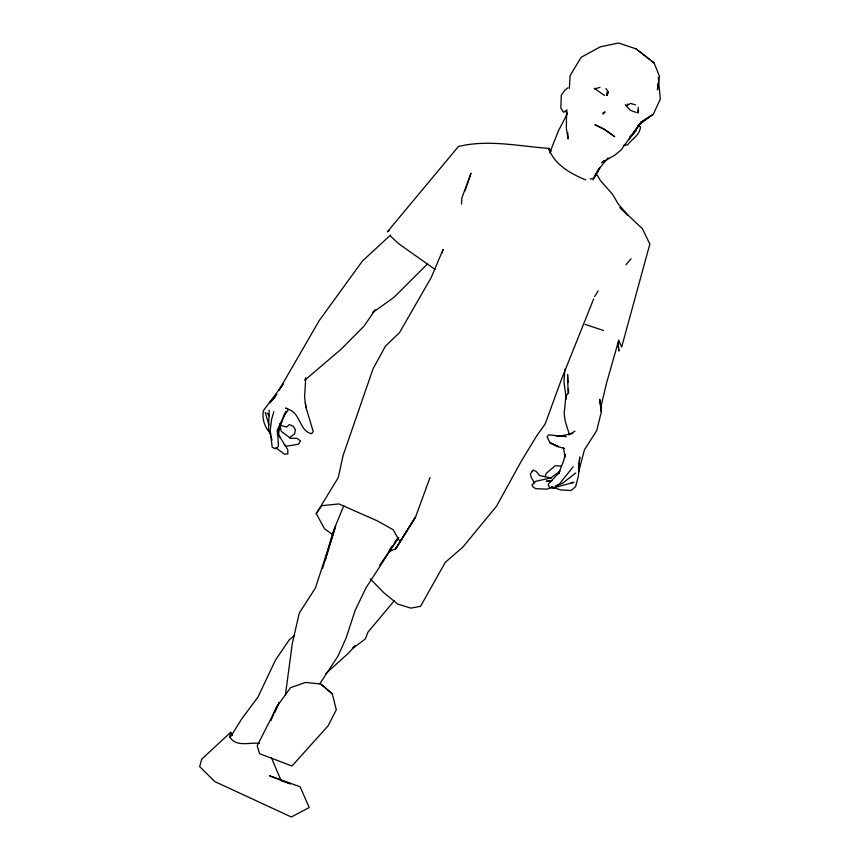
<?xml version="1.0" encoding="UTF-8"?>
<svg xmlns="http://www.w3.org/2000/svg" width="860" height="860" viewBox="0 0 860 860"><rect width="100%" height="100%" fill="white"/><g stroke="black" fill="none" stroke-linecap="round" stroke-linejoin="round"><path stroke-width="1.29" d="M567.181 114.692L566.557 111.273L566.375 128.559L568.062 138.911L567.729 132.547M566.557 111.273L566.482 115.455L558.516 130.655L549.83 152.607M269.201 410.123L268.589 429.183L272.018 440.03M278.188 434.02L279.769 436.966L278.683 435.138L278.962 428.463M277.35 432.193L277.447 429.946L285.81 411.435L277.253 434.44M569.341 88.376L570.126 75.497L581.166 57.276L600.183 46.902L618.523 43L636.088 48.88L654.008 62.844L659.502 76.303L657.47 89.881L657.879 83.646M461.508 204.046L461.906 197.768L470.99 173.322L465.045 190.909M607.16 93.783L607.396 90.375L605.934 88.612M637.83 113.047L638.228 107.36M638.303 112.681L638.518 110.058M564.848 369.252L563.977 381.958L566.288 399.008M578.404 468.646L579.758 456.961L578.404 476.117L575.641 486.534L571.158 490.512L560.924 489.942L551.722 486.975M285.359 695.45L292.25 643.774L298.861 614.868L299.785 612.309L315.373 588.079L335.637 526.116L325.263 560.602M232.501 735.364L230.727 732.301L229.717 736.558C235.221 747.566 249.808 742.115 259.548 743.362M578.49 472.635L584.413 449.823L596.732 430.57L601.376 411.768L601.452 404.533L606.537 383.098L618.813 339.969M322.629 568.363L333.196 531.491L343.817 505.626M273.824 411.617L271.685 419.056L270.19 430.312L272.212 447.34L275.576 448.812L278.468 446.458L277.447 429.946M545.154 476.719L546.24 473.376L555.259 465.668L561.612 466.098M441.868 253.249L443.104 249.486L431.161 277.64L399.481 332.659L385.441 346.139L373.057 368.779L343.118 455.413L338.26 477.601L316.265 513.646L324.51 528.728L332.917 534.812M430.011 477.526L415.584 516.946L395.589 548.863L388.688 551.668M593.636 298.99L561.3 379.787L545.143 424.066L536.629 435.956L521.02 461.659L496.553 506.185L462.712 547.261L445.286 562.354L420.551 606.321L410.854 608.128L397.761 604.107L383.743 592.658L370.262 578.887M304.773 380.26L305.741 377.809L304.58 396.998L306.031 407.877L305.236 402.48M270.997 720.583L276.243 707.382L290.594 687.656L305.665 682.421L320.769 684.022L332.239 693.773L336.325 709.769L328.101 725.808L291.97 766.045L259.623 753.693L257.172 745.803L279.188 702.48L275.05 712.112M606.601 95.213L608.213 91.504L607.257 95.363L606.601 95.213L608.278 92.127M604.161 160.508L601.731 162.701L614.975 155.058L621.113 149.93L641.012 122.249L653.245 114.348L660.329 99.147L658.287 77.4M593.024 179.858L599.775 167.861L594.679 177.031M593.604 178.353L597.711 170.474L608.041 157.81M400.126 541.897L415.584 516.946L395.589 548.863L400.126 541.897L393.278 529.857L377.508 520.945L338.947 503.938L321.694 505.691L316.265 513.646M229.996 737.697L241.843 718.702L257.903 697.191L275.555 659.921L289.422 639.614L294.561 635.476M594.593 296.55L598.119 290.992M283.477 416.584L288.648 409.285L285.66 408.102L287.433 408.693M398.707 537.435L366.113 587.638L355.223 610.192L346.225 637.668L338.034 656.062L319.888 683.646M397.341 539.306L379.593 565.439M389.064 550.561L392.117 546.143M394.407 542.821L397.449 538.403M629.144 139.18L641.012 122.249L653.245 114.348M641.012 122.249L632.111 134.923L636.034 130.548L629.832 136.955M283.402 383.915L278.962 390.193L319.307 320.447L362.436 261.031L390.676 234.963M283.284 383.958L263.429 410.596C261.795 418.777 264.74 427.829 270.717 433.558M627.714 104.049L626.241 106.016L630.541 103.383L635.572 104.952M551.443 478.01L539.618 475.548L536.006 471.269L533.157 470.226L530.319 474.01L531.448 477.816L534.479 482.944M532.114 471.613L533.157 470.226M573.179 466.733L559.58 483.761L553.184 488.34L549.465 487.254L548.218 484.18L559.269 472.57L558.581 473.57L563.429 461.315L565.181 454.596L565.482 456.972M394.514 600.452L368.026 632.057L365.435 638.862L352.471 648.547L355.212 645.634M625.908 264.848L631.068 258.752M275.05 397.019L269.685 402.878L276.92 394.396M355.373 645.709L348.149 653.514L325.521 673.832M427.517 263.88L393.88 297.431L372.531 312.631L375.25 309.89L363.984 326.176L341.302 349.052L305.429 379.658M230.727 732.301L201.691 759.165L199.671 766.636L214.828 781.589L291.325 817L309.224 807.54L300.14 786.771L269.524 775.806L290.411 783.836L280.392 780.224M286.939 426.646L289.422 424.56L293.432 426.366L295.41 429.892L294.658 433.741L289.465 437.729M567.89 87.817L564.751 90.354L561.29 95.17L560.827 108.07L563.655 112.262L567.159 109.865M575.705 473.032L562.623 483.202L555.538 485.921M650.418 116.154L638.109 125.668L640.507 126.839C639.904 135.095 631.992 138.911 627.553 144.91L623.812 145.243M560.075 471.14L550.733 477.956L535.608 481.353L531.942 485.072L533.254 487.179L535.823 488.706L547.272 489.103L551.991 487.287M389.44 230.426L387.333 231.856L458.455 146.479C488.319 139.245 518.849 146.232 548.712 148.382C554.399 164.798 570.503 173.559 585.692 179.901M568.696 434.837L575.028 431.161M599.957 87.355L594.604 88.892L594.217 88.257L604.644 95.535M590.196 178.998L592.443 178.547M572.846 433.418L562.203 435.665L556.226 435.794L566.138 436.579L548.572 434.87L547.1 436.912L550.013 442.792L558.226 446.555L550.013 442.792L557.559 446.555L564.321 448.425M552.034 480.654L546.089 481.32L551.174 481.062M571.32 482.589L573.835 482.342L554.152 487.663L551.604 487.179M280.51 425.388L286.67 427.022M585.101 324.349L603.494 330.509M636.228 112.477L630.326 110.252L625.306 104.769M595.249 173.913L597.163 175.031L600.559 180.783L612.481 194.166L618.146 203.863L627.918 215.419L619.909 207.518L642.388 228.685L649.848 244.089L621.662 347.031L618.899 341.012M435.063 269.47L398.32 243.466L390.644 236.188M636.088 48.88L654.008 62.844M289.594 409.758C300.763 414.402 299.463 431.021 311.589 433.687L313.223 431.569L305.902 407.049M275.802 447.63L284.23 454.112L287.842 453.94L287.767 449.629L278.683 435.138M284.23 444.62L286.197 446.275L298.549 444.19L300.452 440.943L296.958 438.32L290.54 438.353L281.145 431.204L279.865 423.679M332.239 693.773L320.769 684.022M266.998 412.95L269.524 415.778M551.206 151.177L548.712 148.382L550.54 153.402M271.384 757.638L281.188 780.783M569.374 434.526L565.17 421.035L564.149 413.51L565.901 396.342L568.127 393.074L567.546 374.455L568.009 382.345M265.256 412.467L268.911 425.012M563.375 447.641L565.009 456.52M617.846 343.28L618.931 351.052L618.028 343.248M568.385 388.935L568.621 392.88M604.935 112.036L603.021 114.111L602.924 113.09L604.935 112.036M604.817 129.516L594.905 124.7L603.763 129.043L614.782 136.729L604.817 129.516M600.377 404.264L599.699 399.298L601.376 411.768L600.377 404.264"/></g></svg>
